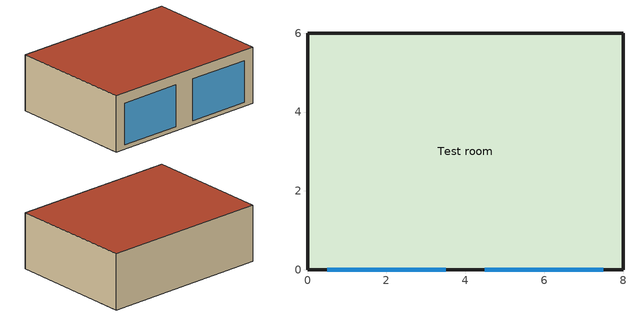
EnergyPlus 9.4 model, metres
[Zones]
Test room
 floor ground (Floor): 0,0 0,6 8,6 8,0 z0
 wall outside (Exterior wall): 0,0 8,0 8,6 0,6 0,0 z0:2.7
 window (Window): 0.5,0 3.5,0 / 4.5,0 7.5,0 z0.2:2.2
 roof outside (Roof): 0,0 8,0 8,6 0,6 z2.7
[Building]
HAMT test 1: North Axis {deg}=0; Loads Convergence Tolerance Value {W}=0.04; Temperature Convergence Tolerance Value {deltaC}=0.4; Solar Distribution=MinimalShadowing; Maximum Number of Warmup Days=25; Minimum Number of Warmup Days=6
[SizingPeriod:DesignDay] Day of Month=21; Humidity Condition Type=Wetbulb; Barometric Pressure {Pa}=99063; Rain Indicator=No; Snow Indicator=No; Daylight Saving Time Indicator=No; Solar Model Indicator=ASHRAEClearSky
Name | Month | Day Type | Maximum Dry-Bulb Temperature {C} | Daily Dry-Bulb Temperature Range {deltaC} | Wetbulb or DewPoint at Maximum Dry-Bulb {C} | Wind Speed {m/s} | Wind Direction {deg} | Sky Clearness
CHICAGO_IL_USA Annual Heating 99% Design Conditions DB | 1 | WinterDesignDay | -17.3 | 0 | -17.3 | 4.9 | 270 | 0
CHICAGO_IL_USA Annual Cooling 1% Design Conditions DB/MCWB | 7 | SummerDesignDay | 31.5 | 10.7 | 23 | 5.3 | 230 | 1
[Site:GroundTemperature:BuildingSurface]
18, 18, 18, 18, 18, 18, 18, 18, 18, 18, 18, 18
[Material] Roughness=Rough; Thermal Absorptance=0.9; Solar Absorptance=0.7; Visible Absorptance=0.7
Name | Thickness {m} | Conductivity {W/m-K} | Density {kg/m3} | Specific Heat {J/kg-K}
Concrete | 0.1 | 1.6 | 2300 | 850
Spruce | 0.012 | 0.09 | 455 | 1500
Plywood | 0.025 | 0.14 | 530 | 1880
Cellulose ins | 0.066 | 0.04 | 55 | 1880
Glass Fibre ins | 1.003 | 0.04 | 80 | 840
[WindowMaterial:Glazing]
Glass: Optical Data Type=SpectralAverage; Thickness {m}=0.003175; Solar Transmittance at Normal Incidence=0.86156; Front Side Solar Reflectance at Normal Incidence=0.07846; Back Side Solar Reflectance at Normal Incidence=0.07846; Visible Transmittance at Normal Incidence=0.91325; Front Side Visible Reflectance at Normal Incidence=0.082; Back Side Visible Reflectance at Normal Incidence=0.082; Infrared Transmittance at Normal Incidence=0; Front Side Infrared Hemispherical Emissivity=0.84; Back Side Infrared Hemispherical Emissivity=0.84; Conductivity {W/m-K}=1.06
[WindowMaterial:Gas]
Air: Gas Type=Air; Thickness {m}=0.013
[MaterialProperty:HeatAndMoistureTransfer:Settings]
Name | Material | Porosity {m3/m3} | Initial Water Content Ratio {kg/kg}
 | Concrete | 0.76 | 0.01
 | Spruce | 0.73 | 0.05
 | Plywood | 0.5 | 0.05
 | Cellulose ins | 0.95 | 0.001
 | Glass Fibre ins | 0.95 | 0.1
[MaterialProperty:HeatAndMoistureTransfer:SorptionIsotherm]
Name | Material | Number of Isotherm Coordinates | Relative Humidity Fraction 1 | Moisture Content 1 {kg/m3} | Relative Humidity Fraction 2 | Moisture Content 2 {kg/m3} | Relative Humidity Fraction 3 | Moisture Content 3 {kg/m3} | Relative Humidity Fraction 4 | Moisture Content 4 {kg/m3} | Relative Humidity Fraction 5 | Moisture Content 5 {kg/m3} | Relative Humidity Fraction 6 | Moisture Content 6 {kg/m3} | Relative Humidity Fraction 7 | Moisture Content 7 {kg/m3} | Relative Humidity Fraction 8 | Moisture Content 8 {kg/m3} | Relative Humidity Fraction 9 | Moisture Content 9 {kg/m3} | Relative Humidity Fraction 10 | Moisture Content 10 {kg/m3} | Relative Humidity Fraction 11 | Moisture Content 11 {kg/m3} | Relative Humidity Fraction 12 | Moisture Content 12 {kg/m3}
 | Cellulose ins | 5 | 0.25 | 2.365 | 0.44 | 4.62 | 0.66 | 6.655 | 0.86 | 11.4125 | 1 | 13
 | Glass Fibre ins | 6 | 0.202 | 0.748 | 0.4325 | 1.04 | 0.6465 | 1.24 | 0.8465 | 1.56 | 0.948 | 1.92 | 0.978 | 2.72
 | Spruce | 7 | 0.205 | 25.935 | 0.4465 | 44.3625 | 0.6515 | 61.99375 | 0.6545 | 61.99375 | 0.83 | 87.1325 | 0.9525 | 119.665 | 0.956 | 120.12
 | Plywood | 12 | 0.2015 | 3.7125 | 0.203 | 3.74 | 0.435 | 5.8025 | 0.439 | 5.83 | 0.6495 | 7.7825 | 0.6515 | 7.81 | 0.8215 | 10.3675 | 0.825 | 10.3675 | 0.9215 | 13.1175 | 0.925 | 13.1175 | 0.9575 | 14.7125 | 0.9605 | 15.345
 | Concrete | 10 | 0.202 | 19.665 | 0.2205 | 22.31 | 0.449 | 38.4675 | 0.454 | 38.4675 | 0.6506 | 54.165 | 0.655 | 54.165 | 0.824 | 72.565 | 0.8725 | 85.1 | 0.924 | 91.08 | 0.964 | 100.28
[MaterialProperty:HeatAndMoistureTransfer:Suction] Moisture Content 1 {kg/m3}=0; Liquid Transport Coefficient 1 {m2/s}=0
: Material=Concrete; Number of Suction points=5; Moisture Content 2 {kg/m3}=72; Liquid Transport Coefficient 2 {m2/s}=7.41e-11; Moisture Content 3 {kg/m3}=85; Liquid Transport Coefficient 3 {m2/s}=2.53e-10; Moisture Content 4 {kg/m3}=100; Liquid Transport Coefficient 4 {m2/s}=1.01e-09; Moisture Content 5 {kg/m3}=118; Liquid Transport Coefficient 5 {m2/s}=1.28e-09
: Material=Spruce; Number of Suction points=3; Moisture Content 2 {kg/m3}=20; Liquid Transport Coefficient 2 {m2/s}=3.2e-13; Moisture Content 3 {kg/m3}=600; Liquid Transport Coefficient 3 {m2/s}=9.2e-12
: Material=Plywood; Number of Suction points=1
: Material=Cellulose ins; Number of Suction points=1
: Material=Glass Fibre ins; Number of Suction points=1
[MaterialProperty:HeatAndMoistureTransfer:Redistribution] Moisture Content 1 {kg/m3}=0; Liquid Transport Coefficient 1 {m2/s}=0
: Material=Concrete; Number of Redistribution points=5; Moisture Content 2 {kg/m3}=72; Liquid Transport Coefficient 2 {m2/s}=7.41e-12; Moisture Content 3 {kg/m3}=85; Liquid Transport Coefficient 3 {m2/s}=2.53e-11; Moisture Content 4 {kg/m3}=100; Liquid Transport Coefficient 4 {m2/s}=1.01e-10; Moisture Content 5 {kg/m3}=118; Liquid Transport Coefficient 5 {m2/s}=1.28e-10
: Material=Spruce; Number of Redistribution points=3; Moisture Content 2 {kg/m3}=20; Liquid Transport Coefficient 2 {m2/s}=3.2e-13; Moisture Content 3 {kg/m3}=600; Liquid Transport Coefficient 3 {m2/s}=9.2e-12
: Material=Plywood; Number of Redistribution points=1
: Material=Cellulose ins; Number of Redistribution points=1
: Material=Glass Fibre ins; Number of Redistribution points=1
[MaterialProperty:HeatAndMoistureTransfer:Diffusion] Relative Humidity Fraction 1=0
Name | Material | Number of Data Pairs | Water Vapor Diffusion Resistance Factor 1 | Relative Humidity Fraction 2 | Water Vapor Diffusion Resistance Factor 2 | Relative Humidity Fraction 3 | Water Vapor Diffusion Resistance Factor 3
 | Concrete | 1 | 180
 | Spruce | 1 | 130
 | Plywood | 3 | 700 | 0.5 | 200 | 1 | 20
 | Cellulose ins | 1 | 1.5
 | Glass Fibre ins | 1 | 1.2543
[MaterialProperty:HeatAndMoistureTransfer:ThermalConductivity] Moisture Content 1 {kg/m3}=0
Name | Material | Number of Thermal Coordinates | Thermal Conductivity 1 {W/m-K} | Moisture Content 2 {kg/m3} | Thermal Conductivity 2 {W/m-K}
 | Concrete | 2 | 1.6 | 180 | 2.602
 | Spruce | 2 | 0.09 | 730 | 0.278
 | Plywood | 2 | 0.1 | 500 | 0.25
 | Cellulose ins | 2 | 0.04 | 950 | 0.583
 | Glass Fibre ins | 1 | 0.04
[Construction]
Exterior wall: Spruce, Concrete, Cellulose ins, Spruce
Floor: Glass Fibre ins, Spruce
Roof: Plywood, Cellulose ins, Spruce
Window: Glass, Air, Glass
[Zone]
Test room: Type=1; Multiplier=1; Ceiling Height {m}=2.7; Volume {m3}=129.6
[SurfaceProperties:VaporCoefficients] Constant External Vapor Transfer Coefficient=Yes; External Vapor Coefficient Value {kg/Pa-s-m2}=6.25e-08; Constant Internal vapor Transfer Coefficient=Yes; Internal Vapor Coefficient Value {kg/Pa-s-m2}=2e-08
South wall; East wall; North wall; West wall; Floor; Roof
[OtherEquipment] Fuel Type=None; Zone or ZoneList=Test room; Design Level Calculation Method=EquipmentLevel; Fraction Radiant=0; Fraction Lost=0
Name | Schedule | Design Level {W} | Fraction Latent
latent | Moisture on | 352.6 | 1
Other | On | 800 | 0
[ZoneInfiltration:DesignFlowRate]
Infiltrate: Zone or ZoneList=Test room; Schedule=On; Design Flow Rate Calculation Method=AirChanges/Hour; Design Flow Rate {m3/s}=0; Flow per Zone Floor Area {m3/s-m2}=0; Flow per Exterior Surface Area {m3/s-m2}=0; Air Changes per Hour {1/hr}=0.5; Constant Term Coefficient=1; Temperature Term Coefficient=0; Velocity Term Coefficient=0; Velocity Squared Term Coefficient=0
[HVACTemplate:Thermostat]
All Zones: Heating Setpoint Schedule=Htg-SetP-Sch; Cooling Setpoint Schedule=Clg-SetP-Sch
[HVACTemplate:Zone:FanCoil]
Test room: Template Thermostat=All Zones; Supply Air Maximum Flow Rate {m3/s}=autosize; Outdoor Air Method=flow/zone; Outdoor Air Flow Rate per Person {m3/s}=0; Outdoor Air Flow Rate per Zone Floor Area {m3/s-m2}=0.00944; Outdoor Air Flow Rate per Zone {m3/s}=0; System Availability Schedule=FanAvailSched; Supply Fan Total Efficiency=0.7; Supply Fan Delta Pressure {Pa}=75; Supply Fan Motor Efficiency=0.9; Supply Fan Motor in Air Stream Fraction=1; Cooling Coil Type=ChilledWater; Cooling Coil Design Setpoint {C}=14; Heating Coil Type=HotWater; Heating Coil Design Setpoint {C}=50
[HVACTemplate:Plant:ChilledWaterLoop]
Chilled Water Loop: Pump Control Type=INTERMITTENT; Chiller Plant Operation Scheme Type=Default; Chilled Water Design Setpoint {C}=7.22; Chilled Water Pump Configuration=ConstantPrimaryNoSecondary; Primary Chilled Water Pump Rated Head {Pa}=179352; Secondary Chilled Water Pump Rated Head {Pa}=179352; Condenser Plant Operation Scheme Type=Default; Condenser Water Design Setpoint {C}=29.4; Condenser Water Pump Rated Head {Pa}=179352; Chilled Water Setpoint Reset Type=OutdoorAirTemperatureReset; Chilled Water Setpoint at Outdoor Dry-Bulb Low {C}=12.2; Chilled Water Reset Outdoor Dry-Bulb Low {C}=15.6; Chilled Water Setpoint at Outdoor Dry-Bulb High {C}=6.7; Chilled Water Reset Outdoor Dry-Bulb High {C}=26.7
[HVACTemplate:Plant:Chiller]
Main Chiller: Chiller Type=ElectricReciprocatingChiller; Capacity {W}=autosize; Nominal COP {W/W}=3.2; Condenser Type=WaterCooled; Priority=1
[HVACTemplate:Plant:Tower]
Main Tower: Tower Type=SingleSpeed; High Speed Nominal Capacity {W}=autosize; High Speed Fan Power {W}=autosize; Low Speed Nominal Capacity {W}=autosize; Low Speed Fan Power {W}=autosize; Free Convection Capacity {W}=autosize; Priority=1
[HVACTemplate:Plant:HotWaterLoop]
Hot Water Loop: Pump Control Type=INTERMITTENT; Hot Water Plant Operation Scheme Type=Default; Hot Water Design Setpoint {C}=82; Hot Water Pump Configuration=ConstantFlow; Hot Water Pump Rated Head {Pa}=179352; Hot Water Setpoint Reset Type=OutdoorAirTemperatureReset; Hot Water Setpoint at Outdoor Dry-Bulb Low {C}=82.2; Hot Water Reset Outdoor Dry-Bulb Low {C}=-6.7; Hot Water Setpoint at Outdoor Dry-Bulb High {C}=65.6; Hot Water Reset Outdoor Dry-Bulb High {C}=10
[HVACTemplate:Plant:Boiler]
Main Boiler: Boiler Type=HotWaterBoiler; Capacity {W}=autosize; Efficiency=0.8; Fuel Type=NaturalGas; Priority=1
[Schedule:Day:Hourly]
On: 1, 1, 1, 1, 1, 1, 1, 1, 1, 1, 1, 1, 1, 1, 1, 1, 1, 1, 1, 1, 1, 1, 1, 1
Moisture annex 41: 0, 0, 0, 0, 0, 0, 0, 0, 0, 1, 1, 1, 1, 1, 1, 1, 1, 0, 0, 0, 0, 0, 0, 0
[Schedule:Week:Daily]
WeekOn: On, On, On, On, On, On, On, On, On, On, On, On
Weekon moisture: Moisture annex 41, Moisture annex 41, Moisture annex 41, Moisture annex 41, Moisture annex 41, Moisture annex 41, Moisture annex 41, Moisture annex 41, Moisture annex 41, Moisture annex 41, Moisture annex 41, Moisture annex 41
[Schedule:Year]
On: WeekOn, 1, 1, 12, 31
Moisture on: Weekon moisture, 1, 1, 12, 31
[Schedule:Compact]
Htg-SetP-Sch; Clg-SetP-Sch: Through: 12/31, For: WeekDays CustomDay1 CustomDay2 Sunday Saturday Holiday SummerDesignDay WinterDesignDay", Until: 24:00, 20
FanAvailSched: Through: 12/31, For: WeekDays CustomDay1 CustomDay2 Sunday Saturday Holiday SummerDesignDay WinterDesignDay", Until: 24:00, 1
[AirflowNetwork:SimulationControl]
AirFlowModel: AirflowNetwork Control=NoMultizoneOrDistribution; Wind Pressure Coefficient Type=SurfaceAverageCalculation; Height Selection for Local Wind Pressure Calculation=OpeningHeight; Building Type=LowRise; Maximum Number of Iterations=500; Initialization Type=ZeroNodePressures; Relative Airflow Convergence Tolerance=0.0001; Absolute Airflow Convergence Tolerance {kg/s}=0.000001; Convergence Acceleration Limit=-.5; Ratio of Building Width Along Short Axis to Width Along Long Axis=1; Height Dependence of External Node Temperature=No; Solver=SkylineLU
[AirflowNetwork:MultiZone:Zone]
Test room: Ventilation Control Mode=NoVent; Ventilation Control Zone Temperature Setpoint Schedule=On; Indoor and Outdoor Temperature Difference Upper Limit for Minimum Venting Open Factor {deltaC}=100; Indoor and Outdoor Enthalpy Difference Upper Limit for Minimum Venting Open Factor {deltaJ/kg}=300000; Single Sided Wind Pressure Coefficient Algorithm=Standard; Facade Width {m}=10
[AirflowNetwork:MultiZone:Surface] Leakage Component=WallELA; Window/Door Opening Factor, or Crack Factor=1; Ventilation Control Mode=ZoneLevel; Indoor and Outdoor Temperature Difference Upper Limit for Minimum Venting Open Factor {deltaC}=100; Indoor and Outdoor Enthalpy Difference Upper Limit for Minimum Venting Open Factor {deltaJ/kg}=300000; Equivalent Rectangle Method=PolygonHeight; Equivalent Rectangle Aspect Ratio=1
South wall; East wall; North wall; West wall
[AirflowNetwork:MultiZone:Surface:EffectiveLeakageArea]
WallELA: Effective Leakage Area {m2}=0.01; Discharge Coefficient=0.7; Reference Pressure Difference {Pa}=4; Air Mass Flow Exponent=0.65
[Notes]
Name of file: HAMT_HourlyProfileReport.idf
Basic file description:
Single zone single story lightweight building.
The building is orientated with its long axis east-west. Windows are on the south wall.
including the use of fixed vapor transfer coefficients
Simulation Location/Run:
autosizing using Denver winter & summer design days;
simulation; 1 winter, 1 summer day.
Location: Chicago, IL
Run Period (Weather File): 1 months, USA_IL_Chicago-OHare_TMY2
Timestep: 20 per hour.
separated by 1m, 0.5m from the roof
and 0.5m from either side of the building.
Floor area: 48 m2
Floor height: 2.7 m
conditioned floor. No basement
Number of Stories: 1
Shell characteristics:
Roof construction: Flat roof, plywood, insulation, spruce panel
Wall construction:  spruce siding, conctete, cellulose insulation, spruce panel
Floor construction: Glass fibre insulation, spruce flooring
The area of each window is 6 m2 , giving a total glazed area of 12 m2
The windows were double glazed with an air gap:
Pane Thickness: 0.003175 m
Solar Transmittance at normal incidence: 0.86156
Solar reflectance at normal incidence: Front side: 0.07846
Solar reflectance at normal incidence: Back side: 0.07846
Visible transmittance at normal incidence: 0.91325
Visible reflectance at normal incidence: Front side: 0.082
Visible reflectance at normal incidence: Back side: 0.082
IR Transmittance at Normal Incidence: 0
IR Hemispherical Emissivity: Front Side 0.84
IR Hemishpherical Emissivity: Back Side 0.84
Air Gap:
Air Gap thickness: 0.013 m
All other material properties are set to use the HAMT solutions algorithm
All hours: 0.5 ACH
Internal Loads:
The  same internal load schedule is used for every day of the simulation year:
800 watts all day
0 watts between 0 and 0900 hours and between 1700 and 2400 hours
352.6 watts between 0900 hours and 1700 hours.
System controls are:
100% convective air system, thermostat on room temperature, no latent load,
Compact FanCoil system is used. System is autosized.
Outdoor Dry Bulb,                 daily;
Outdoor Relative Humidity,        daily;
Zone Mean Air Temperature,        daily;
Zone Air Relative Humidity,       daily;
Zone/Sys Sensible Heating Rate,   daily;
Zone/Sys Sensible Cooling Rate,   daily;
The following report variables are selected as an example for
east wall only
HAMT-Surface Water Content ,      daily;
HAMT-Profile Construction 1 Cell 1 Temperature,  daily;
HAMT-Profile Construction 1 Cell 22 Temperature, daily;
HAMT-Profile Construction 1 Cell 1 Water,        daily;
HAMT-Profile Construction 1 Cell 22 Water,       daily;
HAMT-Profile Construction 1 Cell 1 RH,           daily;
HAMT-Profile Construction 1 Cell 22 RH,          daily;
